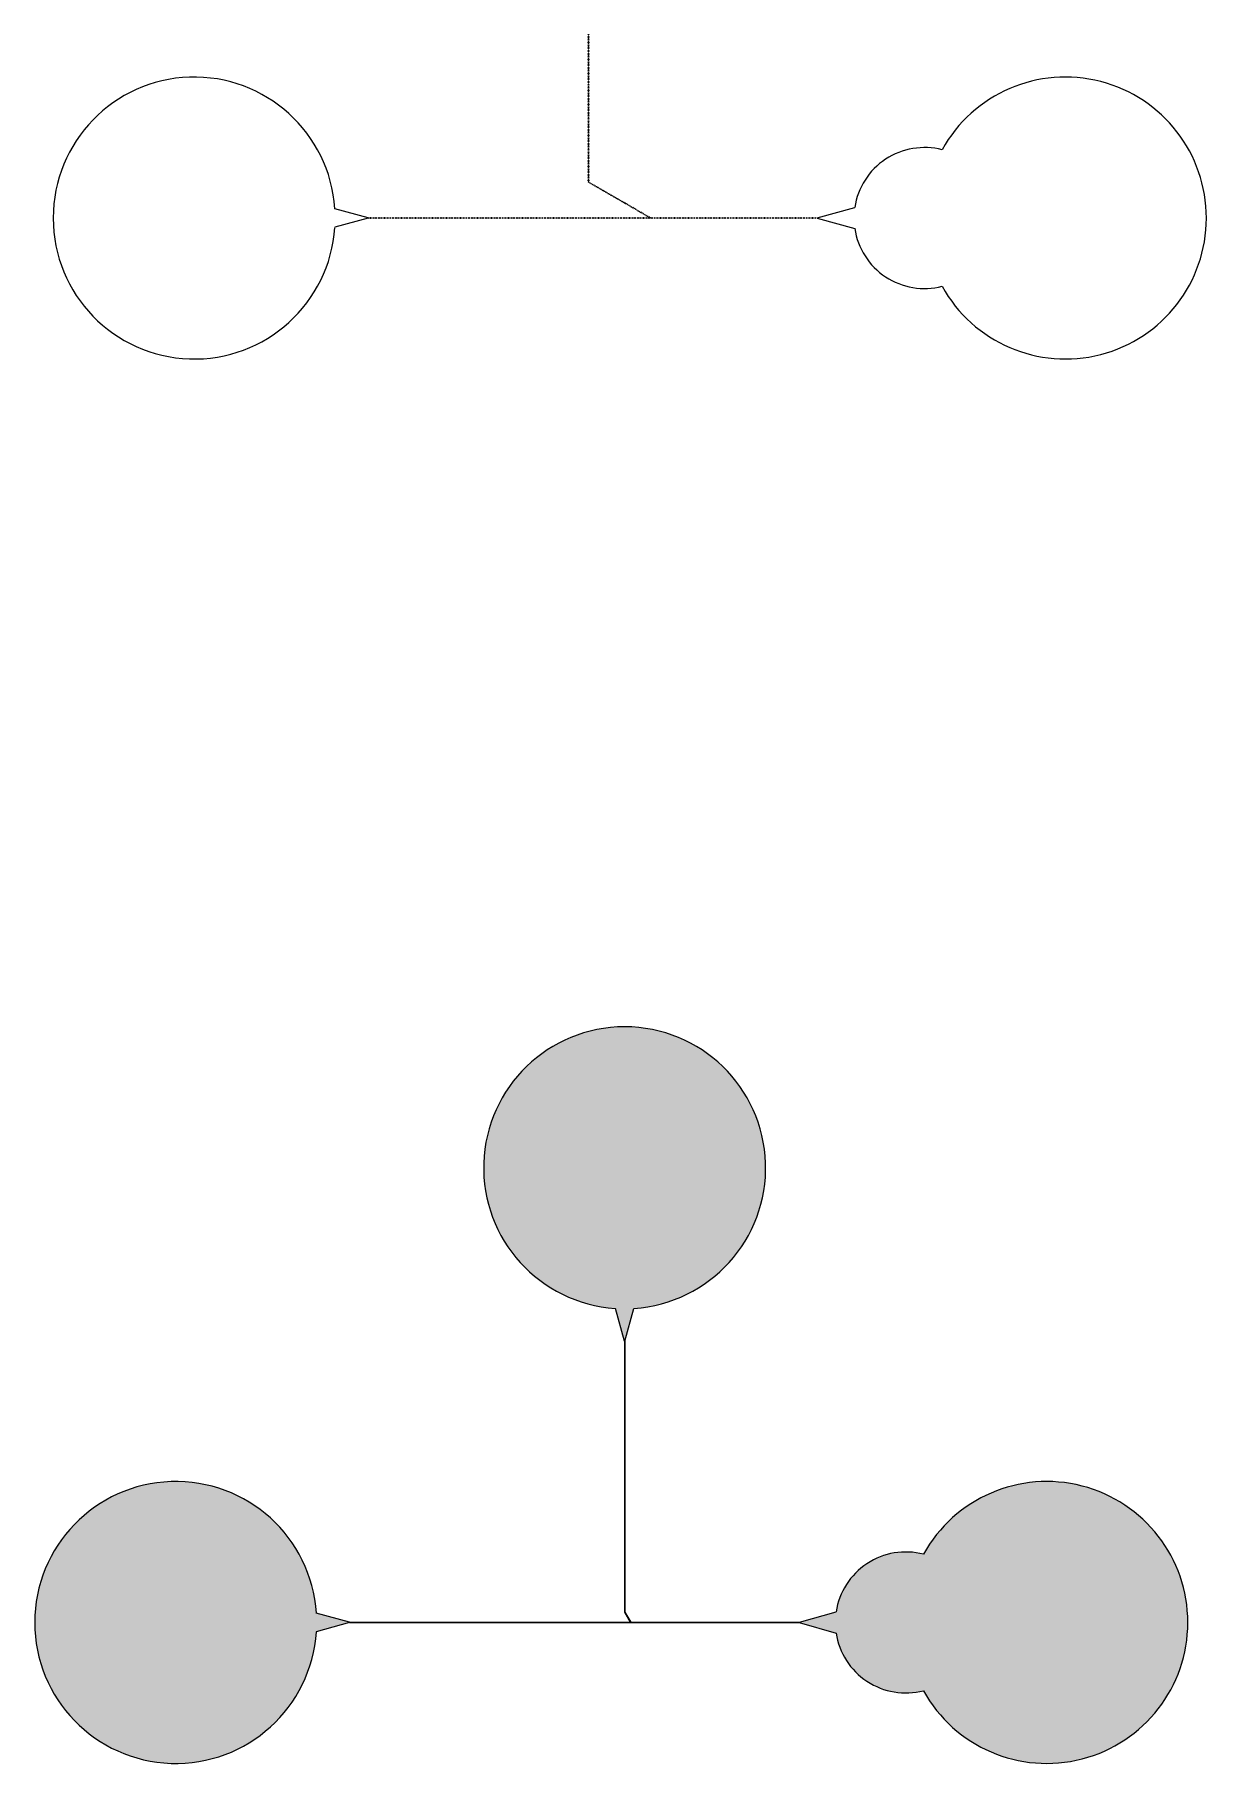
# Model space of a CAD drawing. Header units: inches. Extents: x 741154 to 810950, y 213785 to 295527.
# Drawn here: x 779730 to 788041, y 244813 to 257079 of the extents above; entities that cross this region are included whole.
import ezdxf

# ---------------------------------------------------------------- set-up
doc = ezdxf.new("R2010")
doc.units = ezdxf.units.IN
doc.header["$MEASUREMENT"] = 0

# ---------------------------------------------------------------- blocks, each defined once
blk = doc.blocks.new('*U225')
h = blk.add_hatch(color=256)
h.dxf.hatch_style = 1
edge = h.paths.add_edge_path()
edge.add_line((-1857, -1614), (1332, -1614))
edge.add_line((1332, -1614), (1595, -1688))
edge.add_arc((2089, -1613), 500, 188.5994, 284.4775)
edge.add_arc((3089, -1613), 1000, 208.955, 511.045)
edge.add_arc((2089, -1613), 500, 75.5225, 171.4006)
edge.add_line((1595, -1538), (1336, -1611))
edge.add_line((1336, -1611), (138, -1611))
edge.add_line((138, -1611), (96, -1539))
edge.add_line((96, -1539), (96, 383))
edge.add_line((96, 383), (161, 615))
edge.add_arc((95, 1613), 1000, 273.7916, 626.2084)
edge.add_line((29, 615), (93, 383))
edge.add_line((93, 383), (93, -1540))
edge.add_line((93, -1540), (135, -1611))
edge.add_line((135, -1611), (-1857, -1611))
edge.add_line((-1857, -1611), (-2092, -1547))
edge.add_arc((-3089, -1613), 1000, 3.7916, 356.2084)
edge.add_line((-2092, -1679), (-1857, -1614))
for p, q in [((93, 383), (29, 615)), ((96, 383), (161, 615)), ((93, 383), (93, -1540)), ((96, 383), (96, -1539)), ((-1857, -1611), (-2092, -1547)), ((93, -1540), (135, -1611)), ((96, -1539), (138, -1611)), ((1336, -1611), (1595, -1538)), ((-1857, -1614), (-2092, -1679)), ((-1857, -1611), (135, -1611)), ((-1857, -1614), (1332, -1614)), ((138, -1611), (1336, -1611)), ((1332, -1614), (1595, -1688))]:
    blk.add_line(p, q)
for centre, radius, start, end in [((95, 1613), 1000, 273.7916, 266.2084), ((-3089, -1613), 1000, 3.7916, 356.2084), ((3089, -1613), 1000, 208.955, 151.045), ((2089, -1613), 500, 75.5225, 171.4006), ((2089, -1613), 500, 188.5994, 284.4775)]:
    blk.add_arc(centre, radius, start, end)
blk = doc.blocks.new('*U226')
at = {"color": 0, "linetype": 'ByBlock', "lineweight": -2, "transparency": 16777216}
blk.add_blockref('*U225', (20000, 0), dxfattribs=at)

msp = doc.modelspace()

# ---------------------------------------------------------------- linework, layer by layer
for p, q in [((782096, 255778), (781860, 255843)), ((782096, 255776), (781860, 255711)), ((784091, 255779), (784096, 255781)), ((784091, 255779), (784091, 255776)), ((784091, 255776), (784094, 255776)), ((784094, 255776), (784097, 255777)), ((784096, 255781), (784099, 255780)), ((784099, 255780), (784097, 255777)), ((785281, 255778), (785547, 255852)), ((785281, 255776), (785547, 255702))]:
    msp.add_line(p, q)
for points in [[(783657, 257079), (783660, 257079), (783660, 257076), (783657, 257076)], [(783657, 257068), (783660, 257068), (783660, 257065), (783657, 257065)], [(783657, 257057), (783660, 257057), (783660, 257054), (783657, 257054)], [(783657, 257046), (783660, 257046), (783660, 257043), (783657, 257043)], [(783657, 257035), (783660, 257035), (783660, 257032), (783657, 257032)], [(783657, 257024), (783660, 257024), (783660, 257021), (783657, 257021)], [(783657, 257013), (783660, 257013), (783660, 257010), (783657, 257010)], [(783657, 257002), (783660, 257002), (783660, 256999), (783657, 256999)], [(783657, 256991), (783660, 256991), (783660, 256988), (783657, 256988)], [(783657, 256980), (783660, 256980), (783660, 256977), (783657, 256977)], [(783657, 256969), (783660, 256969), (783660, 256966), (783657, 256966)], [(783657, 256958), (783660, 256958), (783660, 256955), (783657, 256955)], [(783657, 256947), (783660, 256947), (783660, 256944), (783657, 256944)], [(783657, 256936), (783660, 256936), (783660, 256933), (783657, 256933)], [(783657, 256925), (783660, 256925), (783660, 256922), (783657, 256922)], [(783657, 256914), (783660, 256914), (783660, 256911), (783657, 256911)], [(783657, 256903), (783660, 256903), (783660, 256900), (783657, 256900)], [(783657, 256892), (783660, 256892), (783660, 256889), (783657, 256889)], [(783657, 256881), (783660, 256881), (783660, 256878), (783657, 256878)], [(783657, 256870), (783660, 256870), (783660, 256867), (783657, 256867)], [(783657, 256859), (783660, 256859), (783660, 256856), (783657, 256856)], [(783657, 256848), (783660, 256848), (783660, 256845), (783657, 256845)], [(783657, 256837), (783660, 256837), (783660, 256834), (783657, 256834)], [(783657, 256826), (783660, 256826), (783660, 256823), (783657, 256823)], [(783657, 256815), (783660, 256815), (783660, 256812), (783657, 256812)], [(783657, 256804), (783660, 256804), (783660, 256801), (783657, 256801)], [(783657, 256793), (783660, 256793), (783660, 256790), (783657, 256790)], [(783657, 256782), (783660, 256782), (783660, 256779), (783657, 256779)], [(783657, 256771), (783660, 256771), (783660, 256768), (783657, 256768)], [(783657, 256760), (783660, 256760), (783660, 256757), (783657, 256757)], [(783657, 256749), (783660, 256749), (783660, 256746), (783657, 256746)], [(783657, 256738), (783660, 256738), (783660, 256735), (783657, 256735)], [(783657, 256727), (783660, 256727), (783660, 256724), (783657, 256724)], [(783657, 256716), (783660, 256716), (783660, 256713), (783657, 256713)], [(783657, 256705), (783660, 256705), (783660, 256702), (783657, 256702)], [(783657, 256694), (783660, 256694), (783660, 256691), (783657, 256691)], [(783657, 256683), (783660, 256683), (783660, 256680), (783657, 256680)], [(783657, 256672), (783660, 256672), (783660, 256669), (783657, 256669)], [(783657, 256661), (783660, 256661), (783660, 256658), (783657, 256658)], [(783657, 256650), (783660, 256650), (783660, 256647), (783657, 256647)], [(783657, 256639), (783660, 256639), (783660, 256636), (783657, 256636)], [(783657, 256628), (783660, 256628), (783660, 256625), (783657, 256625)], [(783657, 256617), (783660, 256617), (783660, 256614), (783657, 256614)], [(783657, 256606), (783660, 256606), (783660, 256603), (783657, 256603)], [(783657, 256595), (783660, 256595), (783660, 256592), (783657, 256592)], [(783657, 256584), (783660, 256584), (783660, 256581), (783657, 256581)], [(783657, 256573), (783660, 256573), (783660, 256570), (783657, 256570)], [(783657, 256562), (783660, 256562), (783660, 256559), (783657, 256559)], [(783657, 256551), (783660, 256551), (783660, 256548), (783657, 256548)], [(783657, 256540), (783660, 256540), (783660, 256537), (783657, 256537)], [(783657, 256529), (783660, 256529), (783660, 256526), (783657, 256526)], [(783657, 256518), (783660, 256518), (783660, 256515), (783657, 256515)], [(783657, 256507), (783660, 256507), (783660, 256504), (783657, 256504)], [(783657, 256496), (783660, 256496), (783660, 256493), (783657, 256493)], [(783657, 256485), (783660, 256485), (783660, 256482), (783657, 256482)], [(783657, 256474), (783660, 256474), (783660, 256471), (783657, 256471)], [(783657, 256463), (783660, 256463), (783660, 256460), (783657, 256460)], [(783657, 256452), (783660, 256452), (783660, 256449), (783657, 256449)], [(783657, 256441), (783660, 256441), (783660, 256438), (783657, 256438)], [(783657, 256430), (783660, 256430), (783660, 256427), (783657, 256427)], [(783657, 256419), (783660, 256419), (783660, 256416), (783657, 256416)], [(783657, 256408), (783660, 256408), (783660, 256405), (783657, 256405)], [(783657, 256397), (783660, 256397), (783660, 256394), (783657, 256394)], [(783657, 256386), (783660, 256386), (783660, 256383), (783657, 256383)], [(783657, 256375), (783660, 256375), (783660, 256372), (783657, 256372)], [(783657, 256364), (783660, 256364), (783660, 256361), (783657, 256361)], [(783657, 256353), (783660, 256353), (783660, 256350), (783657, 256350)], [(783657, 256342), (783660, 256342), (783660, 256339), (783657, 256339)], [(783657, 256331), (783660, 256331), (783660, 256328), (783657, 256328)], [(783657, 256320), (783660, 256320), (783660, 256317), (783657, 256317)], [(783657, 256309), (783660, 256309), (783660, 256306), (783657, 256306)], [(783657, 256298), (783660, 256298), (783660, 256295), (783657, 256295)], [(783657, 256287), (783660, 256287), (783660, 256284), (783657, 256284)], [(783657, 256276), (783660, 256276), (783660, 256273), (783657, 256273)], [(783657, 256265), (783660, 256265), (783660, 256262), (783657, 256262)], [(783657, 256254), (783660, 256254), (783660, 256251), (783657, 256251)], [(783657, 256243), (783660, 256243), (783660, 256240), (783657, 256240)], [(783657, 256232), (783660, 256232), (783660, 256229), (783657, 256229)], [(783657, 256221), (783660, 256221), (783660, 256218), (783657, 256218)], [(783657, 256210), (783660, 256210), (783660, 256207), (783657, 256207)], [(783657, 256199), (783660, 256199), (783660, 256196), (783657, 256196)], [(783657, 256188), (783660, 256188), (783660, 256185), (783657, 256185)], [(783657, 256177), (783660, 256177), (783660, 256174), (783657, 256174)], [(783657, 256166), (783660, 256166), (783660, 256163), (783657, 256163)], [(783657, 256155), (783660, 256155), (783660, 256152), (783657, 256152)], [(783657, 256144), (783660, 256144), (783660, 256141), (783657, 256141)], [(783657, 256133), (783660, 256133), (783660, 256130), (783657, 256130)], [(783657, 256122), (783660, 256122), (783660, 256119), (783657, 256119)], [(783657, 256111), (783660, 256111), (783660, 256108), (783657, 256108)], [(783660, 256033), (783659, 256030), (783656, 256031), (783658, 256034)], [(783657, 256100), (783660, 256100), (783660, 256097), (783657, 256097)], [(783657, 256089), (783660, 256089), (783660, 256086), (783657, 256086)], [(783657, 256078), (783660, 256078), (783660, 256075), (783657, 256075)], [(783657, 256067), (783660, 256067), (783660, 256064), (783657, 256064)], [(783657, 256056), (783660, 256056), (783660, 256053), (783657, 256053)], [(783657, 256045), (783660, 256045), (783660, 256042), (783657, 256042)], [(783670, 256027), (783668, 256024), (783666, 256026), (783667, 256029)], [(783679, 256022), (783678, 256019), (783675, 256020), (783677, 256023)], [(783689, 256016), (783687, 256013), (783685, 256015), (783686, 256018)], [(783698, 256011), (783697, 256008), (783694, 256009), (783696, 256012)], [(783708, 256005), (783706, 256002), (783704, 256004), (783705, 256007)], [(783718, 256000), (783716, 255997), (783713, 255998), (783715, 256001)], [(783727, 255994), (783726, 255991), (783723, 255993), (783724, 255996)], [(783737, 255989), (783735, 255986), (783732, 255987), (783734, 255990)], [(783746, 255983), (783745, 255980), (783742, 255982), (783743, 255985)], [(783756, 255978), (783754, 255975), (783752, 255976), (783753, 255979)], [(783765, 255972), (783764, 255969), (783761, 255971), (783763, 255974)], [(783775, 255967), (783773, 255964), (783771, 255965), (783772, 255968)], [(783784, 255961), (783783, 255958), (783780, 255960), (783782, 255963)], [(783794, 255956), (783792, 255953), (783790, 255954), (783791, 255957)], [(783803, 255950), (783802, 255947), (783799, 255949), (783801, 255952)], [(783813, 255945), (783811, 255942), (783809, 255943), (783810, 255946)], [(783822, 255939), (783821, 255936), (783818, 255938), (783820, 255941)], [(783832, 255934), (783830, 255931), (783828, 255932), (783829, 255935)], [(783841, 255928), (783840, 255925), (783837, 255927), (783839, 255930)], [(783851, 255923), (783849, 255920), (783847, 255921), (783848, 255924)], [(783860, 255917), (783859, 255914), (783856, 255916), (783858, 255919)], [(783870, 255912), (783868, 255909), (783866, 255910), (783867, 255913)], [(783879, 255906), (783878, 255903), (783875, 255905), (783877, 255908)], [(783889, 255901), (783887, 255898), (783885, 255899), (783886, 255902)], [(783899, 255895), (783897, 255892), (783894, 255894), (783896, 255897)], [(783908, 255890), (783907, 255887), (783904, 255888), (783905, 255891)], [(783918, 255884), (783916, 255881), (783913, 255883), (783915, 255886)], [(783927, 255879), (783926, 255876), (783923, 255877), (783924, 255880)], [(783937, 255873), (783935, 255870), (783933, 255872), (783934, 255875)], [(783946, 255868), (783945, 255865), (783942, 255866), (783944, 255869)], [(783956, 255862), (783954, 255859), (783952, 255861), (783953, 255864)], [(783965, 255857), (783964, 255854), (783961, 255855), (783963, 255858)], [(782103, 255779), (782100, 255779), (782100, 255776), (782103, 255776)], [(782114, 255779), (782111, 255779), (782111, 255776), (782114, 255776)], [(782125, 255779), (782122, 255779), (782122, 255776), (782125, 255776)], [(782136, 255779), (782133, 255779), (782133, 255776), (782136, 255776)], [(782147, 255779), (782144, 255779), (782144, 255776), (782147, 255776)], [(782158, 255779), (782155, 255779), (782155, 255776), (782158, 255776)], [(782169, 255779), (782166, 255779), (782166, 255776), (782169, 255776)], [(782180, 255779), (782177, 255779), (782177, 255776), (782180, 255776)], [(782191, 255779), (782188, 255779), (782188, 255776), (782191, 255776)], [(782202, 255779), (782199, 255779), (782199, 255776), (782202, 255776)], [(782213, 255779), (782210, 255779), (782210, 255776), (782213, 255776)], [(782224, 255779), (782221, 255779), (782221, 255776), (782224, 255776)], [(782235, 255779), (782232, 255779), (782232, 255776), (782235, 255776)], [(782246, 255779), (782243, 255779), (782243, 255776), (782246, 255776)], [(782257, 255779), (782254, 255779), (782254, 255776), (782257, 255776)], [(782268, 255779), (782265, 255779), (782265, 255776), (782268, 255776)], [(782279, 255779), (782276, 255779), (782276, 255776), (782279, 255776)], [(782290, 255779), (782287, 255779), (782287, 255776), (782290, 255776)], [(782301, 255779), (782298, 255779), (782298, 255776), (782301, 255776)], [(782312, 255779), (782309, 255779), (782309, 255776), (782312, 255776)], [(782323, 255779), (782320, 255779), (782320, 255776), (782323, 255776)], [(782334, 255779), (782331, 255779), (782331, 255776), (782334, 255776)], [(782345, 255779), (782342, 255779), (782342, 255776), (782345, 255776)], [(782356, 255779), (782353, 255779), (782353, 255776), (782356, 255776)], [(782367, 255779), (782364, 255779), (782364, 255776), (782367, 255776)], [(782378, 255779), (782375, 255779), (782375, 255776), (782378, 255776)], [(782389, 255779), (782386, 255779), (782386, 255776), (782389, 255776)], [(782400, 255779), (782397, 255779), (782397, 255776), (782400, 255776)], [(782411, 255779), (782408, 255779), (782408, 255776), (782411, 255776)], [(782422, 255779), (782419, 255779), (782419, 255776), (782422, 255776)], [(782433, 255779), (782430, 255779), (782430, 255776), (782433, 255776)], [(782444, 255779), (782441, 255779), (782441, 255776), (782444, 255776)], [(782455, 255779), (782452, 255779), (782452, 255776), (782455, 255776)], [(782466, 255779), (782463, 255779), (782463, 255776), (782466, 255776)], [(782477, 255779), (782474, 255779), (782474, 255776), (782477, 255776)], [(782488, 255779), (782485, 255779), (782485, 255776), (782488, 255776)], [(782499, 255779), (782496, 255779), (782496, 255776), (782499, 255776)], [(782510, 255779), (782507, 255779), (782507, 255776), (782510, 255776)], [(782521, 255779), (782518, 255779), (782518, 255776), (782521, 255776)], [(782532, 255779), (782529, 255779), (782529, 255776), (782532, 255776)], [(782543, 255779), (782540, 255779), (782540, 255776), (782543, 255776)], [(782554, 255779), (782551, 255779), (782551, 255776), (782554, 255776)], [(782565, 255779), (782562, 255779), (782562, 255776), (782565, 255776)], [(782576, 255779), (782573, 255779), (782573, 255776), (782576, 255776)], [(782587, 255779), (782584, 255779), (782584, 255776), (782587, 255776)], [(782598, 255779), (782595, 255779), (782595, 255776), (782598, 255776)], [(782609, 255779), (782606, 255779), (782606, 255776), (782609, 255776)], [(782620, 255779), (782617, 255779), (782617, 255776), (782620, 255776)], [(782631, 255779), (782628, 255779), (782628, 255776), (782631, 255776)], [(782642, 255779), (782639, 255779), (782639, 255776), (782642, 255776)], [(782653, 255779), (782650, 255779), (782650, 255776), (782653, 255776)], [(782664, 255779), (782661, 255779), (782661, 255776), (782664, 255776)], [(782675, 255779), (782672, 255779), (782672, 255776), (782675, 255776)], [(782686, 255779), (782683, 255779), (782683, 255776), (782686, 255776)], [(782697, 255779), (782694, 255779), (782694, 255776), (782697, 255776)], [(782708, 255779), (782705, 255779), (782705, 255776), (782708, 255776)], [(782719, 255779), (782716, 255779), (782716, 255776), (782719, 255776)], [(782730, 255779), (782727, 255779), (782727, 255776), (782730, 255776)], [(782741, 255779), (782738, 255779), (782738, 255776), (782741, 255776)], [(782752, 255779), (782749, 255779), (782749, 255776), (782752, 255776)], [(782763, 255779), (782760, 255779), (782760, 255776), (782763, 255776)], [(782774, 255779), (782771, 255779), (782771, 255776), (782774, 255776)], [(782785, 255779), (782782, 255779), (782782, 255776), (782785, 255776)], [(782796, 255779), (782793, 255779), (782793, 255776), (782796, 255776)], [(782807, 255779), (782804, 255779), (782804, 255776), (782807, 255776)], [(782818, 255779), (782815, 255779), (782815, 255776), (782818, 255776)], [(782829, 255779), (782826, 255779), (782826, 255776), (782829, 255776)], [(782840, 255779), (782837, 255779), (782837, 255776), (782840, 255776)], [(782851, 255779), (782848, 255779), (782848, 255776), (782851, 255776)], [(782862, 255779), (782859, 255779), (782859, 255776), (782862, 255776)], [(782873, 255779), (782870, 255779), (782870, 255776), (782873, 255776)], [(782884, 255779), (782881, 255779), (782881, 255776), (782884, 255776)], [(782895, 255779), (782892, 255779), (782892, 255776), (782895, 255776)], [(782906, 255779), (782903, 255779), (782903, 255776), (782906, 255776)], [(782917, 255779), (782914, 255779), (782914, 255776), (782917, 255776)], [(782928, 255779), (782925, 255779), (782925, 255776), (782928, 255776)], [(782939, 255779), (782936, 255779), (782936, 255776), (782939, 255776)], [(782950, 255779), (782947, 255779), (782947, 255776), (782950, 255776)], [(782961, 255779), (782958, 255779), (782958, 255776), (782961, 255776)], [(782972, 255779), (782969, 255779), (782969, 255776), (782972, 255776)], [(782983, 255779), (782980, 255779), (782980, 255776), (782983, 255776)], [(782994, 255779), (782991, 255779), (782991, 255776), (782994, 255776)], [(783005, 255779), (783002, 255779), (783002, 255776), (783005, 255776)], [(783016, 255779), (783013, 255779), (783013, 255776), (783016, 255776)], [(783027, 255779), (783024, 255779), (783024, 255776), (783027, 255776)], [(783038, 255779), (783035, 255779), (783035, 255776), (783038, 255776)], [(783049, 255779), (783046, 255779), (783046, 255776), (783049, 255776)], [(783060, 255779), (783057, 255779), (783057, 255776), (783060, 255776)], [(783071, 255779), (783068, 255779), (783068, 255776), (783071, 255776)], [(783082, 255779), (783079, 255779), (783079, 255776), (783082, 255776)], [(783093, 255779), (783090, 255779), (783090, 255776), (783093, 255776)], [(783104, 255779), (783101, 255779), (783101, 255776), (783104, 255776)], [(783115, 255779), (783112, 255779), (783112, 255776), (783115, 255776)], [(783126, 255779), (783123, 255779), (783123, 255776), (783126, 255776)], [(783137, 255779), (783134, 255779), (783134, 255776), (783137, 255776)], [(783148, 255779), (783145, 255779), (783145, 255776), (783148, 255776)], [(783159, 255779), (783156, 255779), (783156, 255776), (783159, 255776)], [(783170, 255779), (783167, 255779), (783167, 255776), (783170, 255776)], [(783181, 255779), (783178, 255779), (783178, 255776), (783181, 255776)], [(783192, 255779), (783189, 255779), (783189, 255776), (783192, 255776)], [(783203, 255779), (783200, 255779), (783200, 255776), (783203, 255776)], [(783214, 255779), (783211, 255779), (783211, 255776), (783214, 255776)], [(783225, 255779), (783222, 255779), (783222, 255776), (783225, 255776)], [(783236, 255779), (783233, 255779), (783233, 255776), (783236, 255776)], [(783247, 255779), (783244, 255779), (783244, 255776), (783247, 255776)], [(783258, 255779), (783255, 255779), (783255, 255776), (783258, 255776)], [(783269, 255779), (783266, 255779), (783266, 255776), (783269, 255776)], [(783280, 255779), (783277, 255779), (783277, 255776), (783280, 255776)], [(783291, 255779), (783288, 255779), (783288, 255776), (783291, 255776)], [(783302, 255779), (783299, 255779), (783299, 255776), (783302, 255776)], [(783313, 255779), (783310, 255779), (783310, 255776), (783313, 255776)], [(783324, 255779), (783321, 255779), (783321, 255776), (783324, 255776)], [(783335, 255779), (783332, 255779), (783332, 255776), (783335, 255776)], [(783346, 255779), (783343, 255779), (783343, 255776), (783346, 255776)], [(783357, 255779), (783354, 255779), (783354, 255776), (783357, 255776)], [(783368, 255779), (783365, 255779), (783365, 255776), (783368, 255776)], [(783379, 255779), (783376, 255779), (783376, 255776), (783379, 255776)], [(783390, 255779), (783387, 255779), (783387, 255776), (783390, 255776)], [(783401, 255779), (783398, 255779), (783398, 255776), (783401, 255776)], [(783412, 255779), (783409, 255779), (783409, 255776), (783412, 255776)], [(783423, 255779), (783420, 255779), (783420, 255776), (783423, 255776)], [(783434, 255779), (783431, 255779), (783431, 255776), (783434, 255776)], [(783445, 255779), (783442, 255779), (783442, 255776), (783445, 255776)], [(783456, 255779), (783453, 255779), (783453, 255776), (783456, 255776)], [(783467, 255779), (783464, 255779), (783464, 255776), (783467, 255776)], [(783478, 255779), (783475, 255779), (783475, 255776), (783478, 255776)], [(783489, 255779), (783486, 255779), (783486, 255776), (783489, 255776)], [(783500, 255779), (783497, 255779), (783497, 255776), (783500, 255776)], [(783511, 255779), (783508, 255779), (783508, 255776), (783511, 255776)], [(783522, 255779), (783519, 255779), (783519, 255776), (783522, 255776)], [(783533, 255779), (783530, 255779), (783530, 255776), (783533, 255776)], [(783544, 255779), (783541, 255779), (783541, 255776), (783544, 255776)], [(783555, 255779), (783552, 255779), (783552, 255776), (783555, 255776)], [(783566, 255779), (783563, 255779), (783563, 255776), (783566, 255776)], [(783577, 255779), (783574, 255779), (783574, 255776), (783577, 255776)], [(783588, 255779), (783585, 255779), (783585, 255776), (783588, 255776)], [(783599, 255779), (783596, 255779), (783596, 255776), (783599, 255776)], [(783610, 255779), (783607, 255779), (783607, 255776), (783610, 255776)], [(783621, 255779), (783618, 255779), (783618, 255776), (783621, 255776)], [(783632, 255779), (783629, 255779), (783629, 255776), (783632, 255776)], [(783643, 255779), (783640, 255779), (783640, 255776), (783643, 255776)], [(783654, 255779), (783651, 255779), (783651, 255776), (783654, 255776)], [(783665, 255779), (783662, 255779), (783662, 255776), (783665, 255776)], [(783676, 255779), (783673, 255779), (783673, 255776), (783676, 255776)], [(783687, 255779), (783684, 255779), (783684, 255776), (783687, 255776)], [(783698, 255779), (783695, 255779), (783695, 255776), (783698, 255776)], [(783709, 255779), (783706, 255779), (783706, 255776), (783709, 255776)], [(783720, 255779), (783717, 255779), (783717, 255776), (783720, 255776)], [(783731, 255779), (783728, 255779), (783728, 255776), (783731, 255776)], [(783742, 255779), (783739, 255779), (783739, 255776), (783742, 255776)], [(783753, 255779), (783750, 255779), (783750, 255776), (783753, 255776)], [(783764, 255779), (783761, 255779), (783761, 255776), (783764, 255776)], [(783775, 255779), (783772, 255779), (783772, 255776), (783775, 255776)], [(783786, 255779), (783783, 255779), (783783, 255776), (783786, 255776)], [(783797, 255779), (783794, 255779), (783794, 255776), (783797, 255776)], [(783808, 255779), (783805, 255779), (783805, 255776), (783808, 255776)], [(783819, 255779), (783816, 255779), (783816, 255776), (783819, 255776)], [(783830, 255779), (783827, 255779), (783827, 255776), (783830, 255776)], [(783841, 255779), (783838, 255779), (783838, 255776), (783841, 255776)], [(783852, 255779), (783849, 255779), (783849, 255776), (783852, 255776)], [(783863, 255779), (783860, 255779), (783860, 255776), (783863, 255776)], [(783874, 255779), (783871, 255779), (783871, 255776), (783874, 255776)], [(783885, 255779), (783882, 255779), (783882, 255776), (783885, 255776)], [(783896, 255779), (783893, 255779), (783893, 255776), (783896, 255776)], [(783907, 255779), (783904, 255779), (783904, 255776), (783907, 255776)], [(783918, 255779), (783915, 255779), (783915, 255776), (783918, 255776)], [(783929, 255779), (783926, 255779), (783926, 255776), (783929, 255776)], [(783940, 255779), (783937, 255779), (783937, 255776), (783940, 255776)], [(783951, 255779), (783948, 255779), (783948, 255776), (783951, 255776)], [(783962, 255779), (783959, 255779), (783959, 255776), (783962, 255776)], [(783973, 255779), (783970, 255779), (783970, 255776), (783973, 255776)], [(783975, 255851), (783973, 255848), (783971, 255850), (783972, 255853)], [(783984, 255846), (783983, 255843), (783980, 255844), (783982, 255847)], [(783984, 255779), (783981, 255779), (783981, 255776), (783984, 255776)], [(783994, 255840), (783992, 255837), (783990, 255839), (783991, 255842)], [(783995, 255779), (783992, 255779), (783992, 255776), (783995, 255776)], [(784003, 255835), (784002, 255832), (783999, 255833), (784001, 255836)], [(784006, 255779), (784003, 255779), (784003, 255776), (784006, 255776)], [(784013, 255829), (784011, 255826), (784009, 255828), (784010, 255831)], [(784017, 255779), (784014, 255779), (784014, 255776), (784017, 255776)], [(784022, 255824), (784021, 255821), (784018, 255822), (784020, 255825)], [(784028, 255779), (784025, 255779), (784025, 255776), (784028, 255776)], [(784032, 255818), (784030, 255815), (784028, 255817), (784029, 255820)], [(784039, 255779), (784036, 255779), (784036, 255776), (784039, 255776)], [(784041, 255813), (784040, 255810), (784037, 255811), (784039, 255814)], [(784051, 255807), (784049, 255804), (784047, 255806), (784048, 255809)], [(784050, 255779), (784047, 255779), (784047, 255776), (784050, 255776)], [(784060, 255802), (784059, 255799), (784056, 255800), (784058, 255803)], [(784061, 255779), (784058, 255779), (784058, 255776), (784061, 255776)], [(784070, 255796), (784068, 255793), (784066, 255795), (784067, 255798)], [(784072, 255779), (784069, 255779), (784069, 255776), (784072, 255776)], [(784080, 255791), (784078, 255788), (784075, 255789), (784077, 255792)], [(784083, 255779), (784080, 255779), (784080, 255776), (784083, 255776)], [(784089, 255785), (784088, 255782), (784085, 255784), (784086, 255787)], [(784105, 255779), (784102, 255779), (784102, 255776), (784105, 255776)], [(784116, 255779), (784113, 255779), (784113, 255776), (784116, 255776)], [(784127, 255779), (784124, 255779), (784124, 255776), (784127, 255776)], [(784138, 255779), (784135, 255779), (784135, 255776), (784138, 255776)], [(784149, 255779), (784146, 255779), (784146, 255776), (784149, 255776)], [(784160, 255779), (784157, 255779), (784157, 255776), (784160, 255776)], [(784171, 255779), (784168, 255779), (784168, 255776), (784171, 255776)], [(784182, 255779), (784179, 255779), (784179, 255776), (784182, 255776)], [(784193, 255779), (784190, 255779), (784190, 255776), (784193, 255776)], [(784204, 255779), (784201, 255779), (784201, 255776), (784204, 255776)], [(784215, 255779), (784212, 255779), (784212, 255776), (784215, 255776)], [(784226, 255779), (784223, 255779), (784223, 255776), (784226, 255776)], [(784237, 255779), (784234, 255779), (784234, 255776), (784237, 255776)], [(784248, 255779), (784245, 255779), (784245, 255776), (784248, 255776)], [(784259, 255779), (784256, 255779), (784256, 255776), (784259, 255776)], [(784270, 255779), (784267, 255779), (784267, 255776), (784270, 255776)], [(784281, 255779), (784278, 255779), (784278, 255776), (784281, 255776)], [(784292, 255779), (784289, 255779), (784289, 255776), (784292, 255776)], [(784303, 255779), (784300, 255779), (784300, 255776), (784303, 255776)], [(784314, 255779), (784311, 255779), (784311, 255776), (784314, 255776)], [(784325, 255779), (784322, 255779), (784322, 255776), (784325, 255776)], [(784336, 255779), (784333, 255779), (784333, 255776), (784336, 255776)], [(784347, 255779), (784344, 255779), (784344, 255776), (784347, 255776)], [(784358, 255779), (784355, 255779), (784355, 255776), (784358, 255776)], [(784369, 255779), (784366, 255779), (784366, 255776), (784369, 255776)], [(784380, 255779), (784377, 255779), (784377, 255776), (784380, 255776)], [(784391, 255779), (784388, 255779), (784388, 255776), (784391, 255776)], [(784402, 255779), (784399, 255779), (784399, 255776), (784402, 255776)], [(784413, 255779), (784410, 255779), (784410, 255776), (784413, 255776)], [(784424, 255779), (784421, 255779), (784421, 255776), (784424, 255776)], [(784435, 255779), (784432, 255779), (784432, 255776), (784435, 255776)], [(784446, 255779), (784443, 255779), (784443, 255776), (784446, 255776)], [(784457, 255779), (784454, 255779), (784454, 255776), (784457, 255776)], [(784468, 255779), (784465, 255779), (784465, 255776), (784468, 255776)], [(784479, 255779), (784476, 255779), (784476, 255776), (784479, 255776)], [(784490, 255779), (784487, 255779), (784487, 255776), (784490, 255776)], [(784501, 255779), (784498, 255779), (784498, 255776), (784501, 255776)], [(784512, 255779), (784509, 255779), (784509, 255776), (784512, 255776)], [(784523, 255779), (784520, 255779), (784520, 255776), (784523, 255776)], [(784534, 255779), (784531, 255779), (784531, 255776), (784534, 255776)], [(784545, 255779), (784542, 255779), (784542, 255776), (784545, 255776)], [(784556, 255779), (784553, 255779), (784553, 255776), (784556, 255776)], [(784567, 255779), (784564, 255779), (784564, 255776), (784567, 255776)], [(784578, 255779), (784575, 255779), (784575, 255776), (784578, 255776)], [(784589, 255779), (784586, 255779), (784586, 255776), (784589, 255776)], [(784600, 255779), (784597, 255779), (784597, 255776), (784600, 255776)], [(784611, 255779), (784608, 255779), (784608, 255776), (784611, 255776)], [(784622, 255779), (784619, 255779), (784619, 255776), (784622, 255776)], [(784633, 255779), (784630, 255779), (784630, 255776), (784633, 255776)], [(784644, 255779), (784641, 255779), (784641, 255776), (784644, 255776)], [(784655, 255779), (784652, 255779), (784652, 255776), (784655, 255776)], [(784666, 255779), (784663, 255779), (784663, 255776), (784666, 255776)], [(784677, 255779), (784674, 255779), (784674, 255776), (784677, 255776)], [(784688, 255779), (784685, 255779), (784685, 255776), (784688, 255776)], [(784699, 255779), (784696, 255779), (784696, 255776), (784699, 255776)], [(784710, 255779), (784707, 255779), (784707, 255776), (784710, 255776)], [(784721, 255779), (784718, 255779), (784718, 255776), (784721, 255776)], [(784732, 255779), (784729, 255779), (784729, 255776), (784732, 255776)], [(784743, 255779), (784740, 255779), (784740, 255776), (784743, 255776)], [(784754, 255779), (784751, 255779), (784751, 255776), (784754, 255776)], [(784765, 255779), (784762, 255779), (784762, 255776), (784765, 255776)], [(784776, 255779), (784773, 255779), (784773, 255776), (784776, 255776)], [(784787, 255779), (784784, 255779), (784784, 255776), (784787, 255776)], [(784798, 255779), (784795, 255779), (784795, 255776), (784798, 255776)], [(784809, 255779), (784806, 255779), (784806, 255776), (784809, 255776)], [(784820, 255779), (784817, 255779), (784817, 255776), (784820, 255776)], [(784831, 255779), (784828, 255779), (784828, 255776), (784831, 255776)], [(784842, 255779), (784839, 255779), (784839, 255776), (784842, 255776)], [(784853, 255779), (784850, 255779), (784850, 255776), (784853, 255776)], [(784864, 255779), (784861, 255779), (784861, 255776), (784864, 255776)], [(784875, 255779), (784872, 255779), (784872, 255776), (784875, 255776)], [(784886, 255779), (784883, 255779), (784883, 255776), (784886, 255776)], [(784897, 255779), (784894, 255779), (784894, 255776), (784897, 255776)], [(784908, 255779), (784905, 255779), (784905, 255776), (784908, 255776)], [(784919, 255779), (784916, 255779), (784916, 255776), (784919, 255776)], [(784930, 255779), (784927, 255779), (784927, 255776), (784930, 255776)], [(784941, 255779), (784938, 255779), (784938, 255776), (784941, 255776)], [(784952, 255779), (784949, 255779), (784949, 255776), (784952, 255776)], [(784963, 255779), (784960, 255779), (784960, 255776), (784963, 255776)], [(784974, 255779), (784971, 255779), (784971, 255776), (784974, 255776)], [(784985, 255779), (784982, 255779), (784982, 255776), (784985, 255776)], [(784996, 255779), (784993, 255779), (784993, 255776), (784996, 255776)], [(785007, 255779), (785004, 255779), (785004, 255776), (785007, 255776)], [(785018, 255779), (785015, 255779), (785015, 255776), (785018, 255776)], [(785029, 255779), (785026, 255779), (785026, 255776), (785029, 255776)], [(785040, 255779), (785037, 255779), (785037, 255776), (785040, 255776)], [(785051, 255779), (785048, 255779), (785048, 255776), (785051, 255776)], [(785062, 255779), (785059, 255779), (785059, 255776), (785062, 255776)], [(785073, 255779), (785070, 255779), (785070, 255776), (785073, 255776)], [(785084, 255779), (785081, 255779), (785081, 255776), (785084, 255776)], [(785095, 255779), (785092, 255779), (785092, 255776), (785095, 255776)], [(785106, 255779), (785103, 255779), (785103, 255776), (785106, 255776)], [(785117, 255779), (785114, 255779), (785114, 255776), (785117, 255776)], [(785128, 255779), (785125, 255779), (785125, 255776), (785128, 255776)], [(785139, 255779), (785136, 255779), (785136, 255776), (785139, 255776)], [(785150, 255779), (785147, 255779), (785147, 255776), (785150, 255776)], [(785161, 255779), (785158, 255779), (785158, 255776), (785161, 255776)], [(785172, 255779), (785169, 255779), (785169, 255776), (785172, 255776)], [(785183, 255779), (785180, 255779), (785180, 255776), (785183, 255776)], [(785194, 255779), (785191, 255779), (785191, 255776), (785194, 255776)], [(785205, 255779), (785202, 255779), (785202, 255776), (785205, 255776)], [(785216, 255779), (785213, 255779), (785213, 255776), (785216, 255776)], [(785227, 255779), (785224, 255779), (785224, 255776), (785227, 255776)], [(785238, 255779), (785235, 255779), (785235, 255776), (785238, 255776)], [(785249, 255779), (785246, 255779), (785246, 255776), (785249, 255776)], [(785260, 255779), (785257, 255779), (785257, 255776), (785260, 255776)], [(785271, 255779), (785268, 255779), (785268, 255776), (785271, 255776)]]:
    msp.add_lwpolyline(points, close=True)
for centre, radius, start, end in [((780862, 255777), 1000, 3.7916, 356.2084), ((787041, 255777), 1000, 208.955, 151.045), ((786041, 255777), 500, 75.5225, 171.4006), ((782096, 255777), 1, 269.7997, 89.6875), ((785281, 255777), 1, 90.8298, 269.1809), ((786041, 255777), 500, 188.5994, 284.4775)]:
    msp.add_arc(centre, radius, start, end)

# ---------------------------------------------------------------- block references
msp.add_blockref('*U226', (763820, 247426))

doc.saveas('drawing.dxf')
